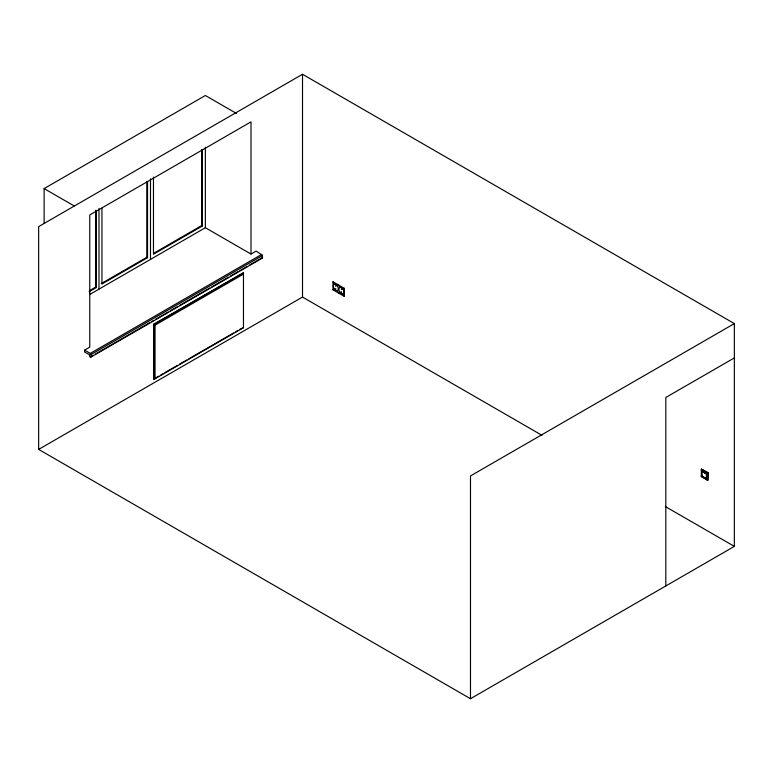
<?xml version="1.0" encoding="UTF-8"?>
<svg xmlns="http://www.w3.org/2000/svg" width="773" height="773" viewBox="0 0 773 773"><rect width="100%" height="100%" fill="white"/><g stroke="black" fill="none" stroke-linecap="round" stroke-linejoin="round"><path stroke-width="1.16" d="M706.522 473.685L701.845 471.472L702.512 470.863M706.29 474.033L708.145 472.738L702.57 469.53M332.999 289.846L332.999 281.797L344.285 288.31L344.285 296.359L332.999 289.846L334.265 288.773M337.376 286.126L338.642 285.053L339.888 287.546M339.888 292.039L338.642 293.102L337.376 290.571M343.038 289.363L344.285 288.31M44.119 223.455L44.119 188.593L205.367 95.504L236.48 113.467M302.514 74.276L38.65 226.615L38.65 449.403L470.486 698.724L734.35 546.385L734.35 323.597L302.514 74.276L302.514 297.064L38.65 449.403M101.234 283.594L146.822 257.274L147.537 257.689L147.537 181.732M153.798 253.225L201.676 225.581L202.391 225.996L202.391 150.068M89.407 290.745L95.591 287.17L96.306 287.575L96.306 210.768M202.391 225.996L153.469 254.24L153.469 177.104M147.537 257.689L101.939 284.01L101.939 208.053M89.088 291.75L96.306 287.575M89.668 294.503L205.367 227.716L251.003 254.066L256.153 251.09L262.472 255.322L262.491 258.027L90.943 357.068A1.324 0.763 60 0 1 89.513 356.237L89.513 354.797L84.605 351.966L84.605 350.13L89.755 347.154L89.755 214.952L251.003 121.854L251.003 254.066M84.605 350.13L90.267 353.396L261.815 254.356M90.943 357.068L90.943 354.585L262.491 255.534M91.272 356.44L93.349 355.232M95.427 354.034L149.489 322.824M151.566 321.626L153.653 320.418M155.731 319.22L168.205 312.021M170.282 310.814L177.558 306.62M179.645 305.412L209.792 288.01M211.87 286.812L228.508 277.207M230.586 276L237.862 271.796M239.939 270.598L247.225 266.395M249.302 265.197L261.776 257.998M153.547 324.274L243.466 272.801L243.466 327.704L153.933 379.398L153.547 324.274L155.054 325.153L243.466 274.106M243.466 272.801L153.933 324.496L153.933 379.398M153.547 379.176L158.745 376.171M160.832 374.963L162.91 373.765M164.997 372.557L177.49 365.349M179.568 364.141L186.863 359.938M188.941 358.74L233.707 332.892M235.794 331.685L237.871 330.486M239.959 329.279L243.466 327.704M734.35 323.597L470.486 475.936L470.486 698.724M734.35 357.909L665.814 397.477L665.814 585.963M701.845 471.482L705.633 473.173M706.957 478.555L706.3 478.922L702.087 476.013M702.087 476.226L701.816 471.182L706.522 473.907M708.145 472.738L708.145 480.246A3.565 2.908 60 0 1 707.797 480.371L701.362 476.661L701.749 471.076A6.426 5.247 60 0 1 701.449 470.235L701.42 470.11A2.503 2.048 60 0 1 701.324 469.54L701.362 469.23A3.565 2.908 60 0 1 701.642 468.989M701.845 476.149L706.522 478.787M335.714 285.508L335.82 286.464M335.724 288.435L335.82 289.305M341.463 288.773L341.463 289.72M341.463 291.692L341.463 292.6M701.739 471.057L706.387 473.752L706.416 479.154A6.426 5.247 60 0 0 706.966 479.791L707.053 479.878A2.503 2.048 60 0 0 707.508 480.246L707.797 472.941L701.362 469.23L701.362 476.661M701.749 476.439L706.387 479.115M302.514 297.064L541.96 435.305M665.34 506.547L734.35 546.385M44.119 188.593L74.198 205.966M90.267 353.396L90.943 354.585M343.038 293.866L344.285 296.359M332.999 281.797L334.265 284.319M205.367 147.189L205.367 227.716M201.676 149.653L201.676 225.581M155.054 325.153L155.054 378.751M150.493 178.863L150.493 259.39M146.822 181.317L146.822 257.274M98.992 208.604L98.992 289.131M95.591 210.353L95.591 287.17M262.491 258.027A1.324 0.763 60 0 1 261.506 257.796M334.574 284.232L334.052 284.387A3.536 2.039 60 0 0 334.052 288.464L334.574 289.228A3.536 2.039 60 0 0 337.067 290.667L337.588 290.503A3.536 2.039 60 0 0 337.588 286.425L337.067 285.672A3.536 2.039 60 0 0 334.574 284.232M340.197 287.45L339.676 287.604A3.575 2.068 60 0 0 339.676 291.74L340.197 292.503A3.575 2.068 60 0 0 342.719 293.962L343.251 293.798A3.575 2.068 60 0 0 343.251 289.672L342.719 288.909A3.575 2.068 60 0 0 340.197 287.45"/></g></svg>
